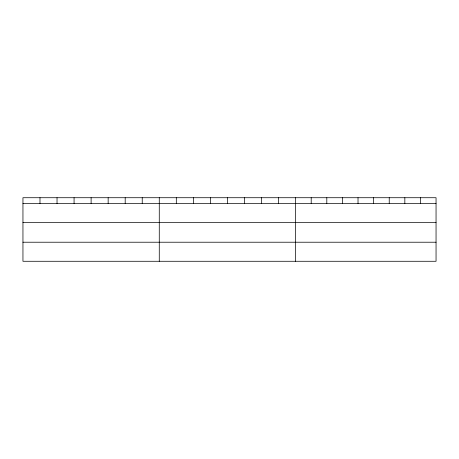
<?xml version="1.0" encoding="UTF-8"?>
<svg xmlns="http://www.w3.org/2000/svg" width="459" height="459" viewBox="0 0 459 459"><rect width="100%" height="100%" fill="white"/><g stroke="black" fill="none" stroke-linecap="round" stroke-linejoin="round"><path stroke-width="0.69" d="M436.05 222.586L436.05 197.72L22.95 197.72L22.95 261.28L436.05 261.28L436.05 222.586L22.95 222.586M22.95 203.526L436.05 203.526M22.95 242.22L436.05 242.22M420.444 197.72L420.444 203.526M404.838 197.72L404.838 203.526M389.232 197.72L389.232 203.526M373.626 197.72L373.626 203.526M358.02 197.72L358.02 203.526M342.414 197.72L342.414 203.526M326.808 197.72L326.808 203.526M311.202 197.72L311.202 203.526M295.596 197.72L295.596 261.28M278.556 197.72L278.556 203.526M261.515 197.72L261.515 203.526M244.475 197.72L244.475 203.526M227.434 197.72L227.434 203.526M210.394 197.72L210.394 203.526M193.354 197.72L193.354 203.526M176.313 197.72L176.313 203.526M159.273 197.72L159.273 261.28M142.233 197.72L142.233 203.526M125.192 197.72L125.192 203.526M108.152 197.72L108.152 203.526M91.112 197.72L91.112 203.526M74.071 197.72L74.071 203.526M57.031 197.72L57.031 203.526M39.99 197.72L39.99 203.526"/></g></svg>
